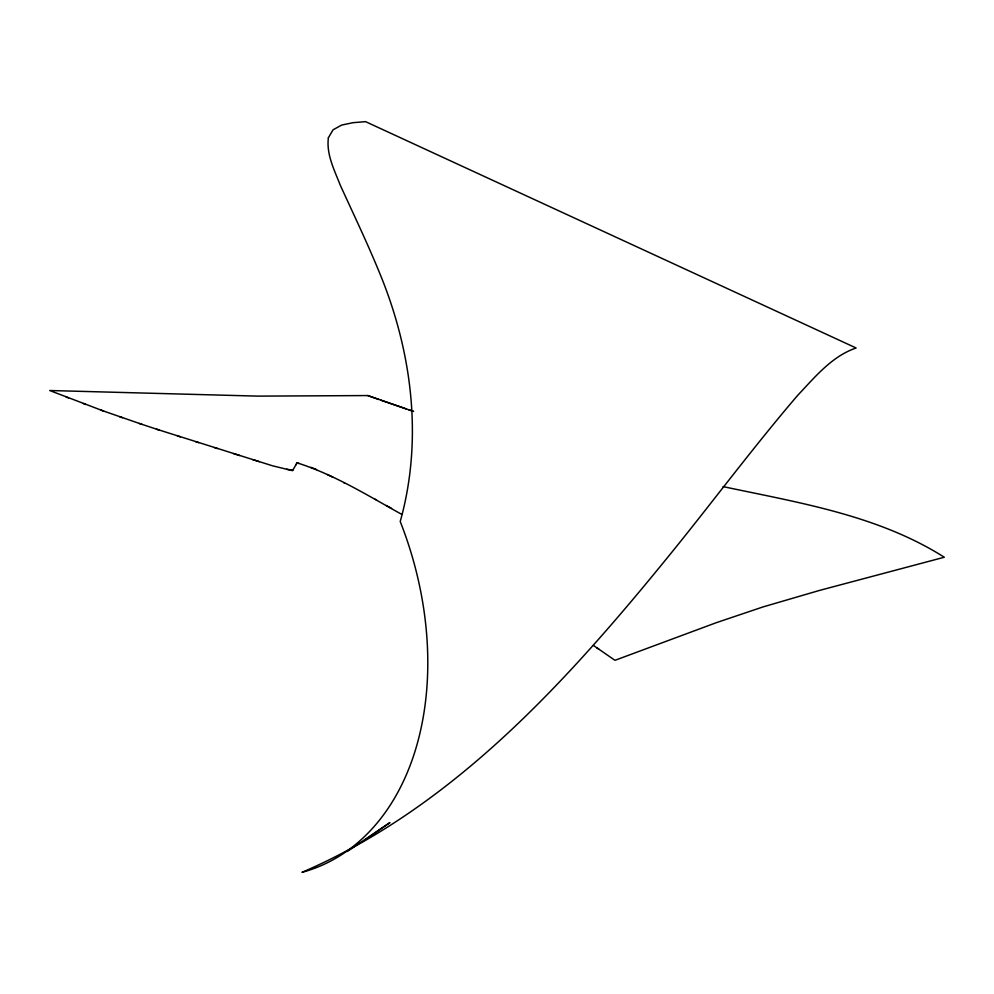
<?xml version="1.0" encoding="UTF-8"?>
<svg xmlns="http://www.w3.org/2000/svg" width="994" height="994" viewBox="0 0 994 994"><rect width="100%" height="100%" fill="white"/><g stroke="black" fill="none" stroke-linecap="round" stroke-linejoin="round"><path stroke-width="1.49" d="M292.795 470.224L286.657 469.255M295.976 464.72L297.082 462.844C334.245 474.598 367.718 495.484 401.626 514.32M364.226 840.514L389.934 822.585L347.229 851.498M378.826 399.439L367.755 395.562L257.819 396.121L49.7 390.518L103.053 410.857L142.067 424.388M723.06 486.6C798.629 502.678 877.826 515.153 944.3 557.236L819.69 590.374L762.945 606.949L716.351 622.666L614.963 660.314L593.542 645.516M156.53 429.172L272.443 465.776L292.534 470.684L297.057 462.844L298.945 463.465M233.428 453.55L239.84 455.563M214.418 447.586L217.562 448.567M252.762 459.626L259.335 461.676M195.706 441.721L198.8 442.69M177.367 435.906L180.386 436.875M310.873 467.317L316.564 469.528M159.462 430.141L139.222 423.432M408.807 409.826L413.579 411.441L367.755 395.562M406.434 409.019L381.075 400.234M122.461 417.716L119.727 416.759M103.662 411.069L101.053 410.124M85.67 404.459L83.185 403.514M68.487 397.911L66.089 396.979M327.361 474.523L332.791 477.182M343.713 482.649L344.496 483.034M386.355 505.499L391.512 508.419M375.148 499.224L375.968 499.671M599.084 649.38L596.76 647.765M328.393 137.719C326.218 154.48 334.394 170.049 340.283 185.207C353.417 213.996 367.121 242.524 379.124 271.822C411.827 350.273 423.407 438.826 400.222 521.515A284.905 199.831 70.3 0 1 301.977 872.347C455.538 806.233 569.661 678.132 672.876 550.949C714.748 499.162 754.533 445.685 797.896 395.115C814.993 377.099 831.792 356.274 856.107 347.987L365.568 121.653L353.044 122.684L341.638 125.07L333.065 129.816L328.393 137.719"/></g></svg>
